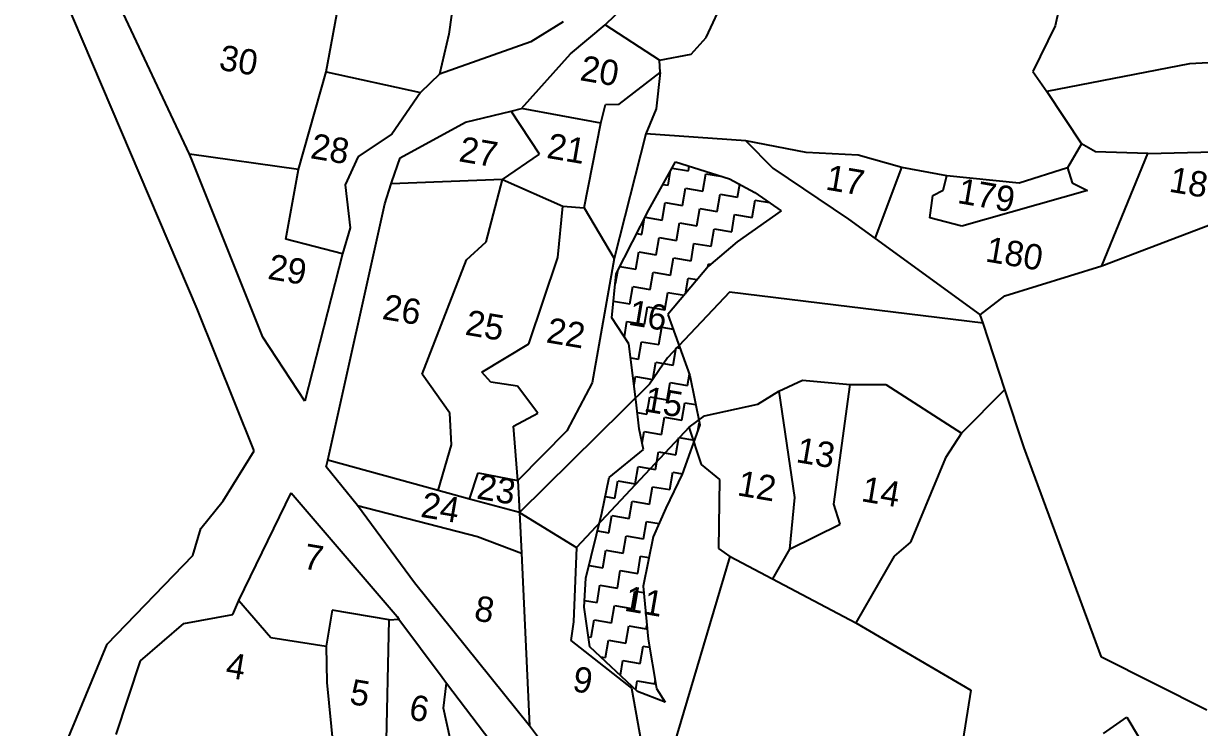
# Model space of a CAD drawing. Header units: metres. Extents: x 286044 to 288268, y 2013628 to 2015838.
# Drawn here: x 286738.3 to 287161.4, y 2014114.5 to 2014367.8 of the extents above; entities that cross this region are included whole.
import ezdxf
from ezdxf.enums import TextEntityAlignment as Align

# ---------------------------------------------------------------- set-up
doc = ezdxf.new("R2010")
doc.units = ezdxf.units.M
for name, color, linetype in [('OFF', 1, 'Continuous'), ('POLY_HATCH', 12, 'Continuous'), ('POLY_PARCEL', 6, 'Continuous'), ('POLY_ROAD', 30, 'Continuous'), ('TEXT_PARCEL', 7, 'Continuous'), ('V_BOUND_LINE', 7, 'Continuous')]:
    doc.layers.add(name, color=color, linetype=linetype)
doc.styles.add('TEXT_MAP', font='')
doc.styles.get('TEXT_MAP').set_extended_font_data('Kruti Dev 050')

msp = doc.modelspace()

# ---------------------------------------------------------------- linework, layer by layer
at = {"layer": 'OFF'}
for p, q in [((286916.79, 2014191.82), (286937.31, 2014179.25)), ((287013.91, 2014178.71), (287007.75, 2014168.05))]:
    msp.add_line(p, q, dxfattribs=at)
at = {"layer": 'POLY_HATCH'}
for p, q in [((286963.28, 2014300.79), (286972.86, 2014317.99)), ((286972.86, 2014317.99), (286992.34, 2014311.9)), ((286992.34, 2014311.9), (287001.48, 2014307.02)), ((287001.48, 2014307.02), (287010.89, 2014300.43)), ((286951.59, 2014277.71), (286963.28, 2014300.79)), ((287010.89, 2014300.43), (286995.14, 2014289.26)), ((286995.14, 2014289.26), (286984.78, 2014280.5)), ((286984.78, 2014280.5), (286970.16, 2014263.05)), ((286950.01, 2014261.92), (286951.59, 2014277.71)), ((286956.17, 2014252.55), (286950.01, 2014261.92)), ((286970.16, 2014263.05), (286978.08, 2014241.2)), ((286958.7, 2014231.62), (286956.17, 2014252.55)), ((286978.08, 2014241.2), (286981.7, 2014223.41)), ((286959.84, 2014222.01), (286958.7, 2014231.62)), ((286981.7, 2014223.41), (286975.35, 2014205.66)), ((286961.34, 2014214.56), (286959.84, 2014222.01)), ((286949.08, 2014204.45), (286961.34, 2014214.56)), ((286946.34, 2014191.63), (286949.08, 2014204.45)), ((286975.35, 2014205.66), (286969.38, 2014193.38)), ((286940.69, 2014168.21), (286946.34, 2014191.63)), ((286969.38, 2014193.38), (286964.85, 2014183.07)), ((286964.85, 2014183.07), (286961.29, 2014165.39)), ((286940.03, 2014157.8), (286940.69, 2014168.21)), ((286961.29, 2014165.39), (286963.02, 2014146.26)), ((286942.04, 2014143.6), (286940.03, 2014157.8)), ((286959.27, 2014127.51), (286942.04, 2014143.6)), ((286963.02, 2014146.26), (286966.1, 2014128.56)), ((286969.13, 2014123.61), (286959.27, 2014127.51)), ((286966.1, 2014128.56), (286969.13, 2014123.61)), ((287126.83, 2014112.33), (287135.24, 2014118.29)), ((287135.24, 2014118.29), (287150.06, 2014093.58))]:
    msp.add_line(p, q, dxfattribs=at)
at = {"layer": 'POLY_HATCH', "linetype": 'Continuous'}
for p, q in [((286977.55, 2014314.78), (286977.83, 2014316.44)), ((286970.23, 2014309.6), (286971.13, 2014314.88)), ((286971.64, 2014315.79), (286977.55, 2014314.78)), ((286982.74, 2014307.46), (286983.8, 2014313.72)), ((286983.8, 2014313.72), (286989.8, 2014312.7)), ((286968.36, 2014309.91), (286970.23, 2014309.6)), ((286975.42, 2014302.28), (286976.48, 2014308.53)), ((286976.48, 2014308.53), (286982.74, 2014307.46)), ((286995.25, 2014305.33), (286996.03, 2014309.93)), ((286987.93, 2014300.15), (286988.99, 2014306.4)), ((286988.99, 2014306.4), (286995.25, 2014305.33)), ((287000.43, 2014298.01), (287001.5, 2014304.27)), ((287001.5, 2014304.27), (287006.67, 2014303.39)), ((286968.1, 2014297.09), (286969.16, 2014303.34)), ((286969.16, 2014303.34), (286975.42, 2014302.28)), ((286980.61, 2014294.96), (286981.67, 2014301.21)), ((286981.67, 2014301.21), (286987.93, 2014300.15)), ((286960.78, 2014291.9), (286961.79, 2014297.85)), ((286961.94, 2014298.14), (286968.1, 2014297.09)), ((286973.29, 2014289.77), (286974.35, 2014296.02)), ((286974.35, 2014296.02), (286980.61, 2014294.96)), ((286993.11, 2014292.83), (286994.18, 2014299.08)), ((286994.18, 2014299.08), (287000.43, 2014298.01)), ((286958.94, 2014292.21), (286960.78, 2014291.9)), ((286965.97, 2014284.58), (286967.03, 2014290.83)), ((286967.03, 2014290.83), (286973.29, 2014289.77)), ((286985.79, 2014287.64), (286986.86, 2014293.89)), ((286986.86, 2014293.89), (286993.11, 2014292.83)), ((286978.48, 2014282.45), (286979.54, 2014288.7)), ((286979.54, 2014288.7), (286985.79, 2014287.64)), ((286958.65, 2014279.39), (286959.71, 2014285.65)), ((286959.71, 2014285.65), (286965.97, 2014284.58)), ((286971.16, 2014277.26), (286972.22, 2014283.52)), ((286972.22, 2014283.52), (286978.48, 2014282.45)), ((286951.33, 2014274.2), (286952.1, 2014278.72)), ((286952.93, 2014280.37), (286958.65, 2014279.39)), ((286963.84, 2014272.07), (286964.9, 2014278.33)), ((286964.9, 2014278.33), (286971.16, 2014277.26)), ((286984.53, 2014280.2), (286984.73, 2014281.38)), ((286984.73, 2014281.38), (286985.64, 2014281.23)), ((286951.24, 2014274.22), (286951.33, 2014274.2)), ((286976.45, 2014270.55), (286977.41, 2014276.2)), ((286977.41, 2014276.2), (286980.7, 2014275.63)), ((286956.52, 2014266.88), (286957.58, 2014273.14)), ((286957.58, 2014273.14), (286963.84, 2014272.07)), ((286969.03, 2014264.75), (286970.09, 2014271.01)), ((286970.09, 2014271.01), (286975.99, 2014270)), ((286950.6, 2014267.89), (286956.52, 2014266.88)), ((286961.71, 2014259.57), (286962.77, 2014265.82)), ((286962.77, 2014265.82), (286969.03, 2014264.75)), ((286954.51, 2014255.08), (286955.45, 2014260.63)), ((286955.45, 2014260.63), (286961.71, 2014259.57)), ((286966.89, 2014252.25), (286967.96, 2014258.5)), ((286967.96, 2014258.5), (286972.07, 2014257.8)), ((286959.57, 2014247.06), (286960.64, 2014253.31)), ((286960.64, 2014253.31), (286966.89, 2014252.25)), ((286972.08, 2014244.93), (286973.15, 2014251.18)), ((286973.15, 2014251.18), (286974.55, 2014250.94)), ((286956.78, 2014247.53), (286959.57, 2014247.06)), ((286964.76, 2014239.74), (286965.83, 2014245.99)), ((286965.83, 2014245.99), (286972.08, 2014244.93)), ((286957.97, 2014237.66), (286958.51, 2014240.8)), ((286958.51, 2014240.8), (286964.76, 2014239.74)), ((286977.27, 2014237.61), (286977.95, 2014241.58)), ((286969.95, 2014232.42), (286971.02, 2014238.67)), ((286971.02, 2014238.67), (286977.27, 2014237.61)), ((286962.63, 2014227.23), (286963.7, 2014233.49)), ((286963.7, 2014233.49), (286969.95, 2014232.42)), ((286959.15, 2014227.82), (286962.63, 2014227.23)), ((286975.14, 2014225.1), (286976.2, 2014231.35)), ((286976.2, 2014231.35), (286980.23, 2014230.67)), ((286967.82, 2014219.91), (286968.89, 2014226.17)), ((286968.89, 2014226.17), (286975.14, 2014225.1)), ((286980.91, 2014221.18), (286981.39, 2014224.03)), ((286981.39, 2014224.03), (286981.58, 2014224)), ((286960.87, 2014216.89), (286961.57, 2014220.98)), ((286961.57, 2014220.98), (286967.82, 2014219.91)), ((286973.01, 2014212.59), (286974.07, 2014218.85)), ((286974.07, 2014218.85), (286979.73, 2014217.88)), ((286965.69, 2014207.4), (286966.75, 2014213.66)), ((286966.75, 2014213.66), (286973.01, 2014212.59)), ((286958.37, 2014202.22), (286959.44, 2014208.47)), ((286959.44, 2014208.47), (286965.69, 2014207.4)), ((286970.88, 2014200.09), (286971.94, 2014206.34)), ((286971.94, 2014206.34), (286975.39, 2014205.75)), ((286951.05, 2014197.03), (286952.12, 2014203.28)), ((286952.12, 2014203.28), (286958.37, 2014202.22)), ((286963.56, 2014194.9), (286964.62, 2014201.15)), ((286964.62, 2014201.15), (286970.88, 2014200.09)), ((286947.62, 2014197.61), (286951.05, 2014197.03)), ((286956.24, 2014189.71), (286957.3, 2014195.96)), ((286957.3, 2014195.96), (286963.56, 2014194.9)), ((286948.92, 2014184.52), (286949.98, 2014190.77)), ((286949.98, 2014190.77), (286956.24, 2014189.71)), ((286944.8, 2014185.22), (286948.92, 2014184.52)), ((286961.43, 2014182.39), (286962.49, 2014188.64)), ((286962.49, 2014188.64), (286966.97, 2014187.88)), ((286954.11, 2014177.2), (286955.17, 2014183.46)), ((286955.17, 2014183.46), (286961.43, 2014182.39)), ((286946.79, 2014172.01), (286947.85, 2014178.27)), ((286947.85, 2014178.27), (286954.11, 2014177.2)), ((286941.81, 2014172.86), (286946.79, 2014172.01)), ((286959.3, 2014169.88), (286960.36, 2014176.14)), ((286960.36, 2014176.14), (286963.35, 2014175.63)), ((286951.98, 2014164.69), (286953.04, 2014170.95)), ((286953.04, 2014170.95), (286959.3, 2014169.88)), ((286944.66, 2014159.51), (286945.72, 2014165.76)), ((286945.72, 2014165.76), (286951.98, 2014164.69)), ((286940.18, 2014160.27), (286944.66, 2014159.51)), ((286957.16, 2014157.37), (286958.23, 2014163.63)), ((286958.23, 2014163.63), (286961.5, 2014163.07)), ((286949.85, 2014152.19), (286950.91, 2014158.44)), ((286950.91, 2014158.44), (286957.16, 2014157.37)), ((286942.53, 2014147), (286943.59, 2014153.25)), ((286943.59, 2014153.25), (286949.85, 2014152.19)), ((286962.35, 2014150.06), (286962.56, 2014151.28)), ((286941.54, 2014147.17), (286942.53, 2014147)), ((286955.03, 2014144.87), (286956.1, 2014151.12)), ((286956.1, 2014151.12), (286962.35, 2014150.06)), ((286947.71, 2014139.68), (286948.78, 2014145.93)), ((286948.78, 2014145.93), (286955.03, 2014144.87)), ((286960.22, 2014137.55), (286961.29, 2014143.8)), ((286961.29, 2014143.8), (286963.51, 2014143.42)), ((286945.92, 2014139.99), (286947.71, 2014139.68)), ((286953.06, 2014133.31), (286953.97, 2014138.61)), ((286953.97, 2014138.61), (286960.22, 2014137.55)), ((286958.62, 2014128.12), (286959.16, 2014131.29)), ((286959.16, 2014131.29), (286965.41, 2014130.23)), ((286965.41, 2014130.23), (286965.61, 2014131.38))]:
    msp.add_line(p, q, dxfattribs=at)
at = {"layer": 'POLY_PARCEL'}
for p, q in [((286847.17, 2014350.44), (286857.39, 2014405.55)), ((286896.55, 2014400.82), (286891.38, 2014363.98)), ((287113.67, 2014385.73), (287109.44, 2014366.92)), ((286983.92, 2014362.74), (286990.47, 2014377.04)), ((286967.1, 2014354.55), (286947.64, 2014367.36)), ((286891.38, 2014363.98), (286887.95, 2014349.53)), ((286978.53, 2014356.72), (286983.92, 2014362.74)), ((287109.44, 2014366.92), (287101.5, 2014350.54)), ((286967.1, 2014354.55), (286978.53, 2014356.72)), ((286967.38, 2014350.14), (286967.1, 2014354.55)), ((287196.42, 2014355.15), (287157.83, 2014353.33)), ((286837.29, 2014315.23), (286847.17, 2014350.44)), ((286847.17, 2014350.44), (286881.18, 2014342.96)), ((286952.59, 2014338.78), (286967.38, 2014350.14)), ((286967.38, 2014350.14), (286965.92, 2014337.03)), ((287101.5, 2014350.54), (287106.52, 2014343.32)), ((287157.83, 2014353.33), (287106.52, 2014343.32)), ((287106.52, 2014343.32), (287119, 2014324.5)), ((286946.02, 2014331.94), (286947.67, 2014338.59)), ((286947.67, 2014338.59), (286952.59, 2014338.78)), ((286923.98, 2014320.82), (286913.76, 2014336.25)), ((286946.02, 2014331.94), (286917.52, 2014337.17)), ((286965.92, 2014337.03), (286962.23, 2014328.13)), ((286940.01, 2014301.49), (286946.02, 2014331.94)), ((286962.23, 2014328.13), (286950.78, 2014283.21)), ((286998.23, 2014325.55), (286962.23, 2014328.13)), ((286998.23, 2014325.55), (287007.86, 2014315.69)), ((287019.88, 2014321.35), (286998.23, 2014325.55)), ((286837.29, 2014315.23), (286798.02, 2014320.81)), ((286910.63, 2014311.63), (286923.98, 2014320.82)), ((287038.61, 2014320.47), (287019.88, 2014321.35)), ((287054.3, 2014315.99), (287038.61, 2014320.47)), ((287119, 2014324.5), (287113.92, 2014315.85)), ((287123.95, 2014321.62), (287119, 2014324.5)), ((287142.86, 2014320.97), (287123.95, 2014321.62)), ((287126.32, 2014280.6), (287142.86, 2014320.97)), ((287142.86, 2014320.97), (287234.54, 2014323.34)), ((286832.75, 2014290.21), (286837.29, 2014315.23)), ((287007.86, 2014315.69), (287035.09, 2014297.43)), ((287044.69, 2014290.4), (287054.3, 2014315.99)), ((287070.5, 2014312.98), (287054.3, 2014315.99)), ((287069.15, 2014307.84), (287070.5, 2014312.98)), ((287096.53, 2014310.34), (287070.5, 2014312.98)), ((287113.92, 2014315.85), (287096.53, 2014310.34)), ((287113.92, 2014315.85), (287115.62, 2014310.45)), ((286910.63, 2014311.63), (286870.66, 2014310.13)), ((286904.76, 2014289.25), (286910.63, 2014311.63)), ((286910.63, 2014311.63), (286932.39, 2014302.02)), ((287065.48, 2014305.89), (287069.15, 2014307.84)), ((287121.07, 2014307.73), (287075.94, 2014294.86)), ((287115.62, 2014310.45), (287121.07, 2014307.73)), ((287064.36, 2014297.86), (287065.48, 2014305.89)), ((287126.32, 2014280.6), (287192.34, 2014305.71)), ((286930.61, 2014283.58), (286932.39, 2014302.02)), ((286932.39, 2014302.02), (286940.01, 2014301.49)), ((286940.01, 2014301.49), (286950.78, 2014283.21)), ((287035.09, 2014297.43), (287044.69, 2014290.4)), ((287075.94, 2014294.86), (287064.36, 2014297.86)), ((286853.08, 2014284.89), (286832.75, 2014290.21)), ((286897.74, 2014282.74), (286904.76, 2014289.25)), ((287044.69, 2014290.4), (287082.55, 2014262.99)), ((286881.76, 2014241.64), (286897.74, 2014282.74)), ((286920.14, 2014252.59), (286930.61, 2014283.58)), ((286950.78, 2014283.21), (286942.91, 2014238.56)), ((287091.33, 2014269.87), (287126.32, 2014280.6)), ((286992.28, 2014271.19), (286969.99, 2014247.5)), ((287083.55, 2014259.95), (286992.28, 2014271.19)), ((287082.55, 2014262.99), (287091.33, 2014269.87)), ((287083.55, 2014259.95), (287082.55, 2014262.99)), ((287091.37, 2014236.17), (287083.55, 2014259.95)), ((286903.23, 2014242.36), (286920.14, 2014252.59)), ((286969.99, 2014247.5), (286963.49, 2014238.07)), ((286891.71, 2014227.62), (286881.76, 2014241.64)), ((286906.47, 2014238.73), (286903.23, 2014242.36)), ((286916, 2014237.36), (286906.47, 2014238.73)), ((286923.34, 2014227.63), (286916, 2014237.36)), ((286963.49, 2014238.07), (286916.79, 2014191.82)), ((286942.91, 2014238.56), (286933.82, 2014221.22)), ((287010.07, 2014235.56), (287018.57, 2014239.45)), ((287018.57, 2014239.45), (287035.75, 2014237.95)), ((287029.83, 2014194.85), (287035.75, 2014237.95)), ((287035.75, 2014237.95), (287048.55, 2014237.9)), ((287048.55, 2014237.9), (287075.83, 2014220.45)), ((287075.83, 2014220.45), (287091.37, 2014236.17)), ((287098.3, 2014215.08), (287091.37, 2014236.17)), ((287002.5, 2014230.81), (287010.07, 2014235.56)), ((287010.07, 2014235.56), (287015.65, 2014197.27)), ((286892.34, 2014216.2), (286891.71, 2014227.62)), ((286914.58, 2014222.96), (286923.34, 2014227.63)), ((286983.28, 2014226.61), (287002.5, 2014230.81)), ((286977.86, 2014222.56), (286983.28, 2014226.61)), ((286916.13, 2014203.42), (286914.58, 2014222.96)), ((286933.82, 2014221.22), (286916.13, 2014203.42)), ((286977.86, 2014222.56), (286937.31, 2014179.25)), ((286982.28, 2014209.19), (286977.86, 2014222.56)), ((287075.83, 2014220.45), (287070.03, 2014211.48)), ((286887.49, 2014199.81), (286892.34, 2014216.2)), ((287126.15, 2014139.83), (287098.3, 2014215.08)), ((286887.49, 2014199.81), (286847.82, 2014210.7)), ((287070.03, 2014211.48), (287057.41, 2014181.26)), ((286988.89, 2014203.76), (286982.28, 2014209.19)), ((286898.85, 2014196.72), (286901.91, 2014206.16)), ((286901.91, 2014206.16), (286916.13, 2014203.42)), ((286916.13, 2014203.42), (286916.79, 2014191.82)), ((286988.52, 2014178.87), (286988.89, 2014203.76)), ((286898.85, 2014196.72), (286887.49, 2014199.81)), ((286858.45, 2014194.38), (286901.64, 2014183.27)), ((286916.79, 2014191.82), (286898.85, 2014196.72)), ((287015.65, 2014197.27), (287013.91, 2014178.71)), ((287032.17, 2014187.69), (287029.83, 2014194.85)), ((286916.79, 2014191.82), (286917.47, 2014177.27)), ((287013.91, 2014178.71), (287032.17, 2014187.69)), ((286901.64, 2014183.27), (286917.47, 2014177.27)), ((287057.41, 2014181.26), (287051.57, 2014176.21)), ((286917.47, 2014177.27), (286920.4, 2014115.11)), ((286937.31, 2014179.25), (286936.2, 2014152.55)), ((286992.56, 2014176.03), (286988.52, 2014178.87)), ((286965.19, 2014083.8), (286992.56, 2014176.03)), ((286992.56, 2014176.03), (287037.81, 2014152.24)), ((287051.57, 2014176.21), (287037.81, 2014152.24)), ((286815.85, 2014160.21), (286827.29, 2014146.9)), ((286849.42, 2014156.72), (286847.22, 2014143.82)), ((286869.94, 2014153.22), (286849.42, 2014156.72)), ((286868.68, 2014098.88), (286869.94, 2014153.22)), ((286869.94, 2014153.22), (286873.39, 2014153.52)), ((286936.2, 2014152.55), (286935.27, 2014145.82)), ((287037.81, 2014152.24), (287079.1, 2014127.99)), ((286827.29, 2014146.9), (286847.22, 2014143.82)), ((286847.22, 2014143.82), (286847.49, 2014130.71)), ((286935.27, 2014145.82), (286957.12, 2014128.66)), ((287164.05, 2014120.79), (287126.15, 2014139.83)), ((286847.49, 2014130.71), (286849.7, 2014107.56)), ((286889.46, 2014121.48), (286890.55, 2014130.49)), ((286957.12, 2014128.66), (286965.19, 2014083.8)), ((287079.1, 2014127.99), (287072.7, 2014087.36)), ((286895.04, 2014095.64), (286889.46, 2014121.48))]:
    msp.add_line(p, q, dxfattribs=at)
at = {"layer": 'POLY_ROAD'}
for p, q in [((286947.64, 2014367.36), (286995.74, 2014414.13)), ((286798.02, 2014320.81), (286767.81, 2014385.04)), ((286932.51, 2014368.4), (286920.87, 2014361.17)), ((286935.09, 2014356.89), (286947.64, 2014367.36)), ((286920.87, 2014361.17), (286887.95, 2014349.53)), ((286917.52, 2014337.17), (286935.09, 2014356.89)), ((286887.95, 2014349.53), (286881.18, 2014342.96)), ((286881.18, 2014342.96), (286870.83, 2014327.95)), ((286897.35, 2014332.26), (286913.76, 2014336.25)), ((286913.76, 2014336.25), (286917.52, 2014337.17)), ((286873.89, 2014319.49), (286897.35, 2014332.26)), ((286870.83, 2014327.95), (286858.75, 2014319.9)), ((286798.82, 2014319.11), (286798.02, 2014320.81)), ((286824.48, 2014254.99), (286798.82, 2014319.11)), ((286858.75, 2014319.9), (286854.04, 2014309.7)), ((286870.87, 2014310.78), (286873.89, 2014319.49)), ((286854.04, 2014309.7), (286855.86, 2014294.23)), ((286868.3, 2014302.91), (286870.66, 2014310.13)), ((286870.66, 2014310.13), (286870.87, 2014310.78)), ((286847.82, 2014210.7), (286868.3, 2014302.91)), ((286855.86, 2014294.23), (286853.08, 2014284.89)), ((286853.08, 2014284.89), (286839.59, 2014231.9)), ((286839.59, 2014231.9), (286824.48, 2014254.99)), ((286847.28, 2014208.28), (286847.82, 2014210.7)), ((286858.45, 2014194.38), (286847.28, 2014208.28)), ((286815.85, 2014160.21), (286834.61, 2014198.89)), ((286834.61, 2014198.89), (286872.73, 2014154.42)), ((286878.95, 2014166.59), (286858.45, 2014194.38)), ((286920.4, 2014115.11), (286878.95, 2014166.59)), ((286813.6, 2014155.23), (286815.85, 2014160.21)), ((286780.44, 2014138.52), (286796.02, 2014151.94)), ((286796.02, 2014151.94), (286813.6, 2014155.23)), ((286872.73, 2014154.42), (286873.39, 2014153.52)), ((286873.39, 2014153.52), (286888.91, 2014132.66)), ((286771.73, 2014112.04), (286780.44, 2014138.52)), ((286888.91, 2014132.66), (286890.55, 2014130.49)), ((286890.55, 2014130.49), (286908.69, 2014106.46)), ((286960.59, 2014061.68), (286920.4, 2014115.11))]:
    msp.add_line(p, q, dxfattribs=at)
at = {"layer": 'V_BOUND_LINE'}
for p, q in [((286800.86, 2014265.1), (286747.18, 2014391.1)), ((286821.28, 2014214.02), (286800.86, 2014265.1)), ((286810.2, 2014196.08), (286821.28, 2014214.02)), ((286802.17, 2014186.06), (286810.2, 2014196.08)), ((286799.26, 2014176.43), (286802.17, 2014186.06)), ((286768.5, 2014144.55), (286799.26, 2014176.43)), ((286738.35, 2014072.23), (286768.5, 2014144.55))]:
    msp.add_line(p, q, dxfattribs=at)

# ---------------------------------------------------------------- texts
at = {"layer": 'TEXT_PARCEL', "style": 'TEXT_MAP'}
for s, height, p in [('30', 9.135, (286815.01, 2014350.08)), ('20', 9.135, (286944.9, 2014346.28)), ('28', 9.135, (286847.91, 2014318.24)), ('27', 9.135, (286901.31, 2014317.12)), ('21', 9.135, (286932.93, 2014318.34)), ('17', 9.135, (287033.26, 2014306.95)), ('181', 9.135, (287160.16, 2014305.62)), ('179', 9.135, (287084.04, 2014301.53)), ('180', 9.135, (287094.1, 2014280.53)), ('29', 9.135, (286832.57, 2014274.83)), ('26', 9.135, (286873.75, 2014260.4)), ('16', 9.135, (286962.28, 2014258.33)), ('25', 9.135, (286903.58, 2014254.74)), ('22', 9.135, (286932.77, 2014251.98)), ('15', 9.135, (286967.9, 2014227.18)), ('13', 9.135, (287022.64, 2014208.9)), ('12', 9.135, (287001.47, 2014196.95)), ('23', 9.135, (286907.73, 2014195.78)), ('14', 9.135, (287046.08, 2014194.85)), ('24', 9.135, (286887.59, 2014189.22)), ('7', 9.14, (286841.96, 2014171.19)), ('11', 9.135, (286960.86, 2014155.44)), ('8', 9.14, (286903.45, 2014152.57)), ('4', 9.14, (286814.06, 2014132.08)), ('9', 9.14, (286938.83, 2014127.11)), ('5', 9.14, (286858.64, 2014122.48)), ('6', 9.14, (286879.99, 2014116.95))]:
    msp.add_text(s, height=height, rotation=350.3305, dxfattribs=at).set_placement(p, align=Align.CENTER)

doc.saveas('drawing.dxf')
